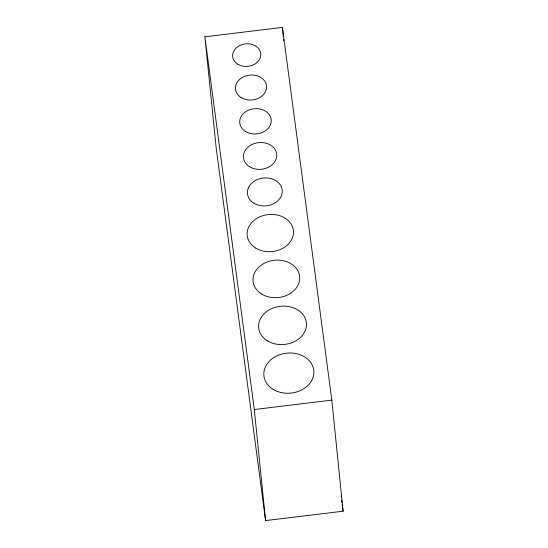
<?xml version="1.0" encoding="UTF-8"?>
<svg xmlns="http://www.w3.org/2000/svg" width="548" height="548" viewBox="0 0 548 548"><rect width="100%" height="100%" fill="white"/><g stroke="black" fill="none" stroke-linecap="round" stroke-linejoin="round"><path stroke-width="0.82" d="M204.897 36.805L282.419 27.4L331.821 400.115L343.103 511.195L265.581 520.6L216.179 147.885L204.897 36.805L254.299 409.527L265.581 520.6M254.299 409.527L331.821 400.115M341.082 495.947L341.308 497.639M341.644 500.18L341.979 502.722M342.205 504.413L343.103 511.195M282.419 27.4L283.364 36.73M283.624 39.271L283.796 40.97M249.573 166.756A16.735 13.385 -5.8 0 0 276.576 157.434A16.735 13.385 -5.8 0 0 254.073 143.651A16.735 13.385 -5.8 0 0 249.573 166.756M273.103 389.333A25.105 20.077 -5.8 0 0 313.607 375.353A25.105 20.077 -5.8 0 0 279.864 354.679A25.105 20.077 -5.8 0 0 273.103 389.333M253.875 203.212A17.481 13.981 -5.8 0 0 282.076 193.478A17.481 13.981 -5.8 0 0 258.574 179.08A17.481 13.981 -5.8 0 0 253.875 203.212M245.559 131.513A15.803 12.638 -5.8 0 0 271.061 122.704A15.803 12.638 -5.8 0 0 249.813 109.689A15.803 12.638 -5.8 0 0 245.559 131.513M267.472 340.842A23.989 19.18 -5.8 0 0 306.181 327.485A23.989 19.18 -5.8 0 0 273.932 307.729A23.989 19.18 -5.8 0 0 267.472 340.842M237.839 64.232A14.132 11.303 -5.8 0 0 260.643 56.362A14.132 11.303 -5.8 0 0 241.641 44.724A14.132 11.303 -5.8 0 0 237.839 64.232M255.704 248.073A23.242 18.591 -5.8 0 0 293.214 235.126A23.242 18.591 -5.8 0 0 261.965 215.981A23.242 18.591 -5.8 0 0 255.704 248.073M261.67 294.043A23.427 18.735 -5.8 0 0 299.475 280.994A23.427 18.735 -5.8 0 0 267.972 261.697A23.427 18.735 -5.8 0 0 261.67 294.043M241.202 97.626A15.618 12.488 -5.8 0 0 266.403 88.927A15.618 12.488 -5.8 0 0 245.408 76.062A15.618 12.488 -5.8 0 0 241.202 97.626"/></g></svg>
